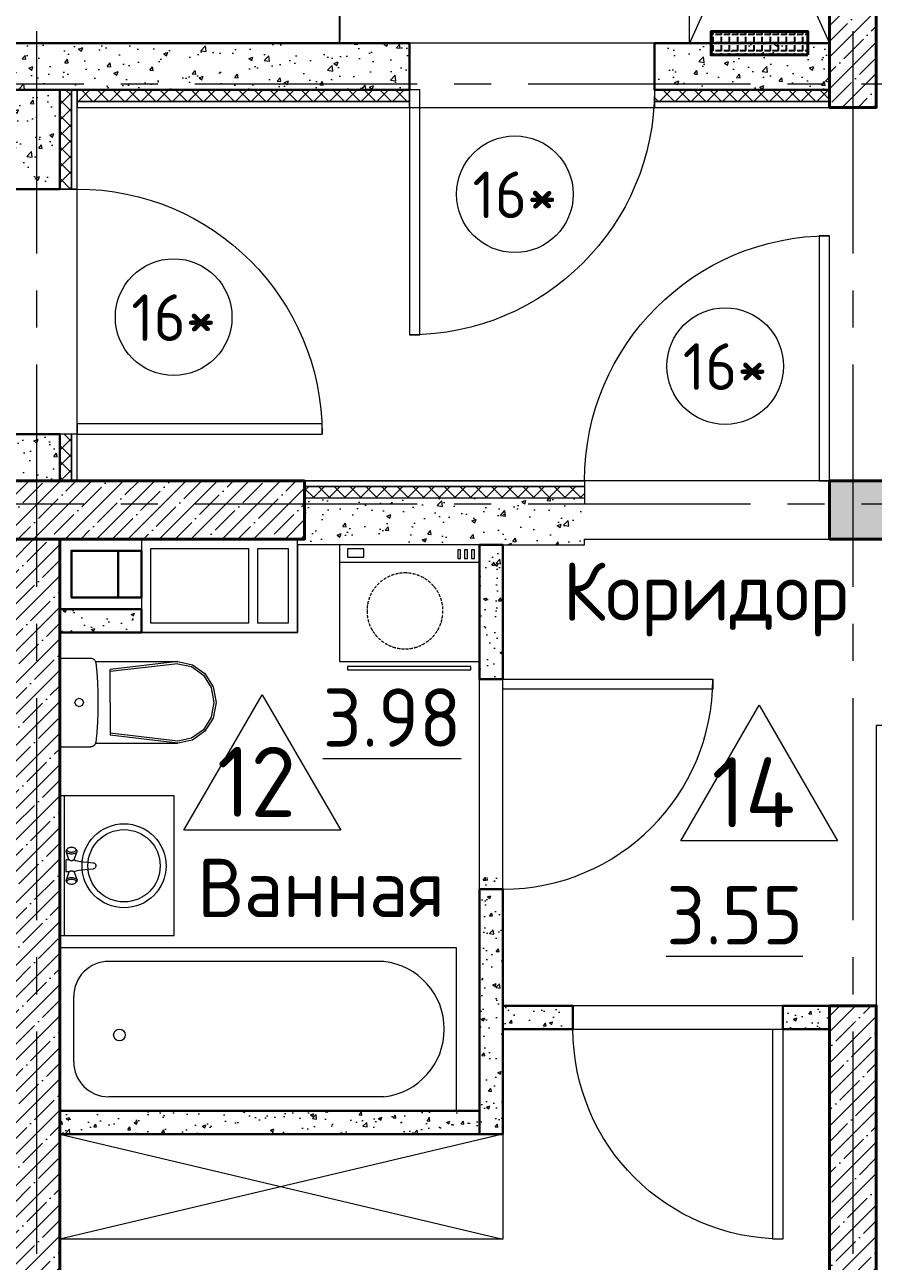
# Model space of a CAD drawing. Header units: millimetres. Extents: x -6427 to 93283, y -13 to 42012.
# Drawn here: x 21280 to 24917, y 24594 to 29893 of the extents above; entities that cross this region are included whole.
import ezdxf
from ezdxf.enums import TextEntityAlignment as Align

# ---------------------------------------------------------------- set-up
doc = ezdxf.new("R2010")
doc.units = ezdxf.units.MM
for name, pattern in [('( Hidden )', [0.375, 0.25, -0.125]), ('ACAD_ISO10W100', [18.5, 12, -3, 0.5, -3]), ('CENTER2', [28.575, 19.05, -3.175, 3.175, -3.175])]:
    doc.linetypes.add(name, pattern=pattern)
doc.layers.get('Defpoints').update_dxf_attribs({"color": 6, "lineweight": 60})
for name, color, linetype, lineweight in [('АР_Вентблок', 94, 'Continuous', 20), ('АР_Газаблок 100мм', 24, 'Continuous', 30), ('АР_Газоблок 200мм', 84, 'Continuous', 30), ('АР_ГКЛ', 5, 'Continuous', 20), ('АР_Дверь', 44, 'Continuous', 15), ('АР_Марка двери', 25, 'Continuous', 9), ('АР_Марка пола', 1, 'Continuous', 9), ('АР_Мебель', 253, 'Continuous', 0), ('АР_Монолит', 1, 'Continuous', 40), ('АР_Ось', 1, 'CENTER2', 5), ('АР_Отверстия', 1, 'Continuous', 30), ('АР_Помещение текст', 7, 'Continuous', 20), ('АР_Сантехника', 5, 'Continuous', 0), ('АР_Утеплитель', 30, 'Continuous', 9)]:
    doc.layers.add(name, color=color, linetype=linetype, lineweight=lineweight)
doc.layers.add('АР_Площади', color=2, linetype='Continuous', lineweight=15, plot=False)
doc.layers.add('ЭЛ_Щитки', color=4, linetype='Continuous')
doc.styles.add('GOST', font='')
doc.styles.add('GOST Common_I', font='', dxfattribs={"height": 250})
doc.styles.get("Standard").update_dxf_attribs({"font": 'arial.ttf'})
doc.styles.get('GOST').set_extended_font_data('GOST 2.304 type A')
doc.styles.get('GOST Common_I').set_extended_font_data('GOST Common')
pattern_1 = [(50, (-99827.42, -105714.7), (182.18467, -15.93909), [19.05, -209.55]), (355, (-99827.42, -105714.7), (-35.24342, 191.05685), [15.24, -167.64058]), (100.45144, (-99812.23, -105716.02), (146.94125, 175.11775), [16.19, -178.09024]), (46.1842, (-99827.42, -105663.9), (271.07904, -42.04233), [28.575, -314.325]), (96.63556, (-99804.83, -105667.4), (237.40413, 247.42612), [24.28502, -267.1356]), (351.18415, (-99827.42, -105663.9), (237.40413, 247.42612), [22.85997, -251.45973]), (21, (-99802.02, -105676.6), (151.61439, -102.2652), [19.05, -209.55]), (326, (-99802.02, -105676.6), (61.80203, 184.18797), [15.24, -167.64]), (71.45144, (-99789.38, -105685.12), (213.41642, 81.92277), [16.19, -178.08994]), (37.5, (-99827.416, -105714.694), (3.088603, 84.55504), [0, -165.608, 0, -170.18, 0, -168.275]), (7.5, (-99827.42, -105714.69), (66.819663, 100.180575), [0, -97.028, 0, -161.798, 0, -64.135]), (327.5, (-99884.06, -105714.694), (135.590595, -5.728744), [0, -63.5, 0, -198.12, 0, -262.89]), (317.5, (-99909.46, -105714.69), (148.12918, 25.42649), [0, -82.55, 0, -131.572, 0, -186.69])]
pattern_2 = [(45, (-99827.416, -105714.694), (-33.67596, 33.67596), []), (135, (-99827.416, -105714.694), (-33.67596, -33.67596), [])]
pattern_3 = [(50, (-99827.42, -105714.69), (145.747735, -12.75127), [15.24, -167.64]), (355, (-99827.42, -105714.7), (-28.19474, 152.84548), [12.192, -134.11247]), (100.451445, (-99815.27, -105715.76), (117.553, 140.0942), [12.95201, -142.4722]), (46.1842, (-99827.42, -105674.05), (216.86323, -33.63386), [22.86, -251.46]), (96.63556, (-99809.34, -105676.86), (189.9233, 197.9409), [19.42802, -213.7085]), (351.18415, (-99827.42, -105674.05), (189.9233, 197.9409), [18.28797, -201.16779]), (21, (-99807.1, -105684.21), (121.29151, -81.81216), [15.24, -167.64]), (326, (-99807.1, -105684.21), (49.44162, 147.35037), [12.192, -134.112]), (71.451445, (-99796.99, -105691.03), (170.73314, 65.53822), [12.95201, -142.47195]), (37.5, (-99827.416, -105714.694), (2.470883, 67.644031), [0, -132.4864, 0, -136.144, 0, -134.62]), (7.5, (-99827.42, -105714.694), (53.45573, 80.14446), [0, -77.6224, 0, -129.4384, 0, -51.308]), (327.5, (-99872.73, -105714.694), (108.472476, -4.582995), [0, -50.8, 0, -158.496, 0, -210.312]), (317.5, (-99893.05, -105714.69), (118.503345, 20.341193), [0, -66.04, 0, -105.2576, 0, -149.352])]
pattern_4 = [(45, (-99827.42, -105714.69), (-67.35192, 67.35192), []), (45, (-99760.06, -105714.69), (-67.35192, 67.35192), [119.0625, -23.8125, 0, -23.8125])]

# ---------------------------------------------------------------- blocks, each defined once
blk = doc.blocks.new('*U14')
blk.add_lwpolyline([(0, 0), (0, -1050), (-43.75, -1050), (-43.75, 0)], close=True)
blk.add_arc((0, 0), 1050, 180, 270)
at = {"layer": 'Defpoints', "color": 0, "lineweight": 15}
for p, q in [((-1050, 0), (-1050, 100)), ((0, 0), (0, 100))]:
    blk.add_line(p, q, dxfattribs=at)
blk = doc.blocks.new('RM_AREA')
at = {"linetype": 'ByBlock', "lineweight": -2}
for tag, p in [('ROOM_NAME', (0, 5)), ('AREA', (0, 0))]:
    blk.add_attdef(tag, text='', height=3, dxfattribs=at).set_placement(p, align=Align.CENTER)
blk = doc.blocks.new('ventblok_400x670')
at = {"layer": 'АР_Вентблок', "lineweight": 20}
for points in [[(670, 0), (0, 0), (0, 400), (670, 400)], [(40, 40), (170, 40), (170, 360), (40, 360)], [(210, 360), (210, 40), (630, 40), (630, 360)]]:
    blk.add_lwpolyline(points, close=True, dxfattribs=at)
blk = doc.blocks.new('Wanna_1750')
at = {"layer": 'АР_Сантехника', "color": 5, "linetype": 'Continuous'}
for p, q in [((50, -350), (50, 350)), ((1750, 350), (50, 350)), ((1750, 350), (1750, -350)), ((361.2, 290), (1540, 290)), ((1690, 140), (1690, -140)), ((361.2, -290), (1540, -290)), ((1750, -350), (50, -350))]:
    blk.add_line(p, q, dxfattribs=at)
blk.add_circle((1494.1, 25), 25, dxfattribs=at)
for centre, radius, start, end in [((393.1, 0), 291.7, 96.2763, 263.7237), ((1540, 140), 150, 0, 90), ((1540, -140), 150, 270, 0)]:
    blk.add_arc(centre, radius, start, end, dxfattribs=at)
blk = doc.blocks.new('UM_10')
at = {"layer": 'АР_Сантехника', "linetype": 'Continuous'}
for p, q in [((-300, 0), (300, 0)), ((-300, -490), (-300, 0)), ((300, -490), (300, 0)), ((-300, -20), (300, -20)), ((-78.3, -47.2), (-78.5, -50.7)), ((-78.3, -47.2), (-78.5, -50.7)), ((-78.5, -50.7), (-78.3, -54.2)), ((-78.5, -50.7), (-78.3, -54.2)), ((-77.9, -43.9), (-78.3, -47.2)), ((-77.9, -43.9), (-78.3, -47.2)), ((-77.2, -40.7), (-77.9, -43.9)), ((-77.2, -40.7), (-77.9, -43.9)), ((-76.2, -37.8), (-77.2, -40.7)), ((-76.2, -37.8), (-77.2, -40.7)), ((-74.9, -35.4), (-76.2, -37.8)), ((-74.9, -35.4), (-76.2, -37.8)), ((-73.5, -33.4), (-74.9, -35.4)), ((-73.5, -33.4), (-74.9, -35.4)), ((-71.9, -31.9), (-73.5, -33.4)), ((-71.9, -31.9), (-73.5, -33.4)), ((-67.4, -28.2), (-71.9, -31.9)), ((-67.4, -28.2), (-71.9, -31.9)), ((-70.2, -31), (-71.9, -31.9)), ((-70.2, -31), (-71.9, -31.9)), ((-68.5, -30.7), (-70.2, -31)), ((-68.5, -30.7), (-70.2, -31)), ((-66.8, -31), (-68.5, -30.7)), ((-66.8, -31), (-68.5, -30.7)), ((-65.4, -27.1), (-67.4, -28.2)), ((-65.4, -27.1), (-67.4, -28.2)), ((-65.1, -31.9), (-66.8, -31)), ((-65.1, -31.9), (-66.8, -31)), ((-63.3, -26.7), (-65.4, -27.1)), ((-63.3, -26.7), (-65.4, -27.1)), ((-63.5, -33.4), (-65.1, -31.9)), ((-63.5, -33.4), (-65.1, -31.9)), ((-62.1, -35.4), (-63.5, -33.4)), ((-62.1, -35.4), (-63.5, -33.4)), ((-61.2, -27.1), (-63.3, -26.7)), ((-61.2, -27.1), (-63.3, -26.7)), ((-60.8, -37.8), (-62.1, -35.4)), ((-60.8, -37.8), (-62.1, -35.4)), ((-59.2, -28.2), (-61.2, -27.1)), ((-27.6, -38.9), (-61.2, -27.1)), ((-59.2, -28.2), (-61.2, -27.1)), ((-27.6, -38.9), (-61.2, -27.1)), ((-59.8, -40.7), (-60.8, -37.8)), ((-59.8, -40.7), (-60.8, -37.8)), ((-59.1, -43.9), (-59.8, -40.7)), ((-59.1, -43.9), (-59.8, -40.7)), ((-57.3, -29.9), (-59.2, -28.2)), ((-57.3, -29.9), (-59.2, -28.2)), ((-58.6, -47.2), (-59.1, -43.9)), ((-58.6, -47.2), (-59.1, -43.9)), ((-58.5, -50.7), (-58.6, -47.2)), ((-58.5, -50.7), (-58.6, -47.2)), ((-58.6, -54.2), (-58.5, -50.7)), ((-58.6, -54.2), (-58.5, -50.7)), ((-55.6, -32.3), (-57.3, -29.9)), ((-55.6, -32.3), (-57.3, -29.9)), ((-54.1, -35.3), (-55.6, -32.3)), ((-54.1, -35.3), (-55.6, -32.3)), ((-52.9, -38.7), (-54.1, -35.3)), ((-52.9, -38.7), (-54.1, -35.3)), ((-52, -42.5), (-52.9, -38.7)), ((-52, -42.5), (-52.9, -38.7)), ((-51.5, -46.5), (-52, -42.5)), ((-51.5, -46.5), (-52, -42.5)), ((-51.3, -50.7), (-51.5, -46.5)), ((-51.3, -50.7), (-51.5, -46.5)), ((-51.5, -54.9), (-51.3, -50.7)), ((-51.5, -54.9), (-51.3, -50.7)), ((-26.6, -39.4), (-27.6, -38.9)), ((-26.6, -39.4), (-27.6, -38.9)), ((-25.7, -40.3), (-26.6, -39.4)), ((-25.7, -40.3), (-26.6, -39.4)), ((-24.8, -41.5), (-25.7, -40.3)), ((-24.8, -41.5), (-25.7, -40.3)), ((-23.3, -40.7), (-25.4, -40.7)), ((-23.3, -40.7), (-25.4, -40.7)), ((-24.8, -27.7), (-25, -28.2)), ((-24.8, -27.7), (-25, -28.2)), ((-25, -28.2), (-25, -28.7)), ((-25, -28.2), (-25, -28.7)), ((-25, -28.7), (-25, -40.7)), ((-25, -28.7), (-25, -40.7)), ((-24.6, -27.2), (-24.8, -27.7)), ((-24.6, -27.2), (-24.8, -27.7)), ((-24.1, -43), (-24.8, -41.5)), ((-24.1, -43), (-24.8, -41.5)), ((-24.3, -26.8), (-24.6, -27.2)), ((-24.3, -26.8), (-24.6, -27.2)), ((-23.9, -26.4), (-24.3, -26.8)), ((-23.9, -26.4), (-24.3, -26.8)), ((-23.5, -44.7), (-24.1, -43)), ((-23.5, -44.7), (-24.1, -43)), ((-23.5, -26.1), (-23.9, -26.4)), ((-23.5, -26.1), (-23.9, -26.4)), ((-23, -25.9), (-23.5, -26.1)), ((-23, -25.9), (-23.5, -26.1)), ((-23, -46.6), (-23.5, -44.7)), ((-23, -46.6), (-23.5, -44.7)), ((-22.5, -25.8), (-23, -25.9)), ((-22.5, -25.8), (-23, -25.9)), ((-22.8, -48.6), (-23, -46.6)), ((-22.8, -48.6), (-23, -46.6)), ((-23, -54.8), (-22.8, -52.8)), ((-23, -54.8), (-22.8, -52.8)), ((-22.7, -50.7), (-22.8, -48.6)), ((-22.7, -50.7), (-22.8, -48.6)), ((-22.8, -52.8), (-22.7, -50.7)), ((-22.8, -52.8), (-22.7, -50.7)), ((-22, -25.7), (-22.5, -25.8)), ((-22, -25.7), (-22.5, -25.8)), ((22, -25.7), (-22, -25.7)), ((22, -25.7), (-22, -25.7)), ((22.5, -25.8), (22, -25.7)), ((22.5, -25.8), (22, -25.7)), ((23, -25.9), (22.5, -25.8)), ((23, -25.9), (22.5, -25.8)), ((22.8, -48.6), (22.7, -50.7)), ((22.8, -48.6), (22.7, -50.7)), ((22.7, -50.7), (22.8, -52.8)), ((22.7, -50.7), (22.8, -52.8)), ((23, -46.6), (22.8, -48.6)), ((23, -46.6), (22.8, -48.6)), ((22.8, -52.8), (23, -54.8)), ((22.8, -52.8), (23, -54.8)), ((23.5, -26.1), (23, -25.9)), ((23.5, -26.1), (23, -25.9)), ((23.5, -44.7), (23, -46.6)), ((23.5, -44.7), (23, -46.6)), ((23.9, -26.4), (23.5, -26.1)), ((23.9, -26.4), (23.5, -26.1)), ((25.4, -40.7), (23.5, -40.7)), ((25.4, -40.7), (23.5, -40.7)), ((24.1, -43), (23.5, -44.7)), ((24.1, -43), (23.5, -44.7)), ((24.3, -26.8), (23.9, -26.4)), ((24.3, -26.8), (23.9, -26.4)), ((24.8, -41.5), (24.1, -43)), ((24.8, -41.5), (24.1, -43)), ((24.6, -27.2), (24.3, -26.8)), ((24.6, -27.2), (24.3, -26.8)), ((24.8, -27.7), (24.6, -27.2)), ((24.8, -27.7), (24.6, -27.2)), ((25, -28.2), (24.8, -27.7)), ((25, -28.2), (24.8, -27.7)), ((25.7, -40.3), (24.8, -41.5)), ((25.7, -40.3), (24.8, -41.5)), ((25, -28.7), (25, -28.2)), ((25, -28.7), (25, -28.2)), ((25, -40.7), (25, -28.7)), ((25, -40.7), (25, -28.7)), ((26.6, -39.4), (25.7, -40.3)), ((26.6, -39.4), (25.7, -40.3)), ((27.6, -38.9), (26.6, -39.4)), ((27.6, -38.9), (26.6, -39.4)), ((27.6, -38.9), (61.2, -27.1)), ((27.6, -38.9), (61.2, -27.1)), ((51.5, -46.5), (51.3, -50.7)), ((51.5, -46.5), (51.3, -50.7)), ((51.3, -50.7), (51.5, -54.9)), ((51.3, -50.7), (51.5, -54.9)), ((52, -42.5), (51.5, -46.5)), ((52, -42.5), (51.5, -46.5)), ((52.9, -38.7), (52, -42.5)), ((52.9, -38.7), (52, -42.5)), ((54.1, -35.3), (52.9, -38.7)), ((54.1, -35.3), (52.9, -38.7)), ((55.6, -32.3), (54.1, -35.3)), ((55.6, -32.3), (54.1, -35.3)), ((57.3, -29.9), (55.6, -32.3)), ((57.3, -29.9), (55.6, -32.3)), ((59.2, -28.2), (57.3, -29.9)), ((59.2, -28.2), (57.3, -29.9)), ((58.6, -47.2), (58.5, -50.7)), ((58.6, -47.2), (58.5, -50.7)), ((58.5, -50.7), (58.6, -54.2)), ((58.5, -50.7), (58.6, -54.2)), ((59.1, -43.9), (58.6, -47.2)), ((59.1, -43.9), (58.6, -47.2)), ((59.8, -40.7), (59.1, -43.9)), ((59.8, -40.7), (59.1, -43.9)), ((61.2, -27.1), (59.2, -28.2)), ((61.2, -27.1), (59.2, -28.2)), ((60.8, -37.8), (59.8, -40.7)), ((60.8, -37.8), (59.8, -40.7)), ((62.1, -35.4), (60.8, -37.8)), ((62.1, -35.4), (60.8, -37.8)), ((63.3, -26.7), (61.2, -27.1)), ((63.3, -26.7), (61.2, -27.1)), ((63.5, -33.4), (62.1, -35.4)), ((63.5, -33.4), (62.1, -35.4)), ((65.4, -27.1), (63.3, -26.7)), ((65.4, -27.1), (63.3, -26.7)), ((65.1, -31.9), (63.5, -33.4)), ((65.1, -31.9), (63.5, -33.4)), ((66.8, -31), (65.1, -31.9)), ((66.8, -31), (65.1, -31.9)), ((67.4, -28.2), (65.4, -27.1)), ((67.4, -28.2), (65.4, -27.1)), ((68.5, -30.7), (66.8, -31)), ((68.5, -30.7), (66.8, -31)), ((67.4, -28.2), (71.9, -31.9)), ((67.4, -28.2), (71.9, -31.9)), ((70.2, -31), (68.5, -30.7)), ((70.2, -31), (68.5, -30.7)), ((71.9, -31.9), (70.2, -31)), ((71.9, -31.9), (70.2, -31)), ((73.5, -33.4), (71.9, -31.9)), ((73.5, -33.4), (71.9, -31.9)), ((74.9, -35.4), (73.5, -33.4)), ((74.9, -35.4), (73.5, -33.4)), ((76.2, -37.8), (74.9, -35.4)), ((76.2, -37.8), (74.9, -35.4)), ((77.2, -40.7), (76.2, -37.8)), ((77.2, -40.7), (76.2, -37.8)), ((77.9, -43.9), (77.2, -40.7)), ((77.9, -43.9), (77.2, -40.7)), ((78.3, -47.2), (77.9, -43.9)), ((78.3, -47.2), (77.9, -43.9)), ((78.5, -50.7), (78.3, -47.2)), ((78.5, -50.7), (78.3, -47.2)), ((78.3, -54.2), (78.5, -50.7)), ((78.3, -54.2), (78.5, -50.7)), ((-78.3, -54.2), (-77.9, -57.5)), ((-78.3, -54.2), (-77.9, -57.5)), ((-77.9, -57.5), (-77.2, -60.7)), ((-77.9, -57.5), (-77.2, -60.7)), ((-77.2, -60.7), (-76.2, -63.6)), ((-77.2, -60.7), (-76.2, -63.6)), ((-76.2, -63.6), (-74.9, -66)), ((-76.2, -63.6), (-74.9, -66)), ((-74.9, -66), (-73.5, -68)), ((-74.9, -66), (-73.5, -68)), ((-73.5, -68), (-71.9, -69.5)), ((-73.5, -68), (-71.9, -69.5)), ((-71.9, -69.5), (-70.2, -70.4)), ((-67.4, -73.3), (-71.9, -69.5)), ((-71.9, -69.5), (-70.2, -70.4)), ((-67.4, -73.3), (-71.9, -69.5)), ((-70.2, -70.4), (-68.5, -70.7)), ((-70.2, -70.4), (-68.5, -70.7)), ((-68.5, -70.7), (-66.8, -70.4)), ((-68.5, -70.7), (-66.8, -70.4)), ((-67.4, -73.3), (-65.4, -74.3)), ((-67.4, -73.3), (-65.4, -74.3)), ((-66.8, -70.4), (-65.1, -69.5)), ((-66.8, -70.4), (-65.1, -69.5)), ((-65.4, -74.3), (-63.3, -74.7)), ((-65.4, -74.3), (-63.3, -74.7)), ((-65.1, -69.5), (-63.5, -68)), ((-65.1, -69.5), (-63.5, -68)), ((-63.5, -68), (-62.1, -66)), ((-63.5, -68), (-62.1, -66)), ((-63.3, -74.7), (-61.2, -74.3)), ((-63.3, -74.7), (-61.2, -74.3)), ((-62.1, -66), (-60.8, -63.6)), ((-62.1, -66), (-60.8, -63.6)), ((-27.6, -62.5), (-61.2, -74.3)), ((-27.6, -62.5), (-61.2, -74.3)), ((-61.2, -74.3), (-59.2, -73.3)), ((-61.2, -74.3), (-59.2, -73.3)), ((-60.8, -63.6), (-59.8, -60.7)), ((-60.8, -63.6), (-59.8, -60.7)), ((-59.8, -60.7), (-59.1, -57.5)), ((-59.8, -60.7), (-59.1, -57.5)), ((-59.2, -73.3), (-57.3, -71.5)), ((-59.2, -73.3), (-57.3, -71.5)), ((-59.1, -57.5), (-58.6, -54.2)), ((-59.1, -57.5), (-58.6, -54.2)), ((-57.3, -71.5), (-55.6, -69.1)), ((-57.3, -71.5), (-55.6, -69.1)), ((-55.6, -69.1), (-54.1, -66.1)), ((-55.6, -69.1), (-54.1, -66.1)), ((-54.1, -66.1), (-52.9, -62.7)), ((-54.1, -66.1), (-52.9, -62.7)), ((-52.9, -62.7), (-52, -58.9)), ((-52.9, -62.7), (-52, -58.9)), ((-52, -58.9), (-51.5, -54.9)), ((-52, -58.9), (-51.5, -54.9)), ((-27.6, -62.5), (-26.6, -62)), ((-27.6, -62.5), (-26.6, -62)), ((-26.6, -62), (-25.7, -61.1)), ((-26.6, -62), (-25.7, -61.1)), ((-25.7, -61.1), (-24.8, -59.9)), ((-25.7, -61.1), (-24.8, -59.9)), ((-22.9, -60.7), (-25.4, -60.7)), ((-22.9, -60.7), (-25.4, -60.7)), ((-25, -60.7), (-25, -62.7)), ((-25, -60.7), (-25, -62.7)), ((-25, -62.7), (-25, -63.2)), ((-25, -62.7), (-25, -63.2)), ((-25, -63.2), (-24.8, -63.7)), ((-25, -63.2), (-24.8, -63.7)), ((-24.8, -59.9), (-24.1, -58.4)), ((-24.8, -59.9), (-24.1, -58.4)), ((-24.8, -63.7), (-21.9, -70.6)), ((-24.8, -63.7), (-21.9, -70.6)), ((-24.1, -58.4), (-23.5, -56.7)), ((-24.1, -58.4), (-23.5, -56.7)), ((-23.5, -56.7), (-23, -54.8)), ((-23.5, -56.7), (-23, -54.8)), ((-22, -70.3), (-19.3, -82.3)), ((-22, -70.3), (-19.3, -82.3)), ((-19.3, -82.3), (-17, -98.6)), ((-19.3, -82.3), (-17, -98.6)), ((-17, -98.5), (-15, -119.6)), ((-17, -98.5), (-15, -119.6)), ((17, -98.5), (15, -119.6)), ((17, -98.5), (15, -119.6)), ((19.3, -82.3), (17, -98.6)), ((19.3, -82.3), (17, -98.6)), ((22, -70.3), (19.3, -82.3)), ((22, -70.3), (19.3, -82.3)), ((24.8, -63.7), (21.9, -70.6)), ((24.8, -63.7), (21.9, -70.6)), ((23, -54.8), (23.5, -56.7)), ((23, -54.8), (23.5, -56.7)), ((25.4, -60.7), (23.2, -60.7)), ((25.4, -60.7), (23.2, -60.7)), ((23.5, -56.7), (24.1, -58.4)), ((23.5, -56.7), (24.1, -58.4)), ((24.1, -58.4), (24.8, -59.9)), ((24.1, -58.4), (24.8, -59.9)), ((24.8, -59.9), (25.7, -61.1)), ((24.8, -59.9), (25.7, -61.1)), ((24.8, -63.7), (25, -63.2)), ((24.8, -63.7), (25, -63.2)), ((25, -62.7), (25, -60.7)), ((25, -62.7), (25, -60.7)), ((25, -63.2), (25, -62.7)), ((25, -63.2), (25, -62.7)), ((25.7, -61.1), (26.6, -62)), ((25.7, -61.1), (26.6, -62)), ((26.6, -62), (27.6, -62.5)), ((26.6, -62), (27.6, -62.5)), ((27.6, -62.5), (61.2, -74.3)), ((27.6, -62.5), (61.2, -74.3)), ((51.5, -54.9), (52, -58.9)), ((51.5, -54.9), (52, -58.9)), ((52, -58.9), (52.9, -62.7)), ((52, -58.9), (52.9, -62.7)), ((52.9, -62.7), (54.1, -66.1)), ((52.9, -62.7), (54.1, -66.1)), ((54.1, -66.1), (55.6, -69.1)), ((54.1, -66.1), (55.6, -69.1)), ((55.6, -69.1), (57.3, -71.5)), ((55.6, -69.1), (57.3, -71.5)), ((57.3, -71.5), (59.2, -73.3)), ((57.3, -71.5), (59.2, -73.3)), ((58.6, -54.2), (59.1, -57.5)), ((58.6, -54.2), (59.1, -57.5)), ((59.1, -57.5), (59.8, -60.7)), ((59.1, -57.5), (59.8, -60.7)), ((59.2, -73.3), (61.2, -74.3)), ((59.2, -73.3), (61.2, -74.3)), ((59.8, -60.7), (60.8, -63.6)), ((59.8, -60.7), (60.8, -63.6)), ((60.8, -63.6), (62.1, -66)), ((60.8, -63.6), (62.1, -66)), ((61.2, -74.3), (63.3, -74.7)), ((61.2, -74.3), (63.3, -74.7)), ((62.1, -66), (63.5, -68)), ((62.1, -66), (63.5, -68)), ((63.3, -74.7), (65.4, -74.3)), ((63.3, -74.7), (65.4, -74.3)), ((63.5, -68), (65.1, -69.5)), ((63.5, -68), (65.1, -69.5)), ((65.1, -69.5), (66.8, -70.4)), ((65.1, -69.5), (66.8, -70.4)), ((65.4, -74.3), (67.4, -73.3)), ((65.4, -74.3), (67.4, -73.3)), ((66.8, -70.4), (68.5, -70.7)), ((66.8, -70.4), (68.5, -70.7)), ((67.4, -73.3), (71.9, -69.5)), ((67.4, -73.3), (71.9, -69.5)), ((68.5, -70.7), (70.2, -70.4)), ((68.5, -70.7), (70.2, -70.4)), ((70.2, -70.4), (71.9, -69.5)), ((70.2, -70.4), (71.9, -69.5)), ((71.9, -69.5), (73.5, -68)), ((71.9, -69.5), (73.5, -68)), ((73.5, -68), (74.9, -66)), ((73.5, -68), (74.9, -66)), ((74.9, -66), (76.2, -63.6)), ((74.9, -66), (76.2, -63.6)), ((76.2, -63.6), (77.2, -60.7)), ((76.2, -63.6), (77.2, -60.7)), ((77.2, -60.7), (77.9, -57.5)), ((77.2, -60.7), (77.9, -57.5)), ((77.9, -57.5), (78.3, -54.2)), ((77.9, -57.5), (78.3, -54.2)), ((-15, -119.6), (-13.2, -142.8)), ((-15, -119.6), (-13.2, -142.8)), ((-13, -144.9), (-13.2, -142.8)), ((-13, -144.9), (-13.2, -142.8)), ((-13, -145), (-13, -144.9)), ((-13, -145), (-13, -144.9)), ((-12.4, -147), (-13, -145)), ((-12.4, -147), (-13, -145)), ((-11.4, -148.8), (-12.4, -147)), ((-11.4, -148.8), (-12.4, -147)), ((-10, -150.6), (-11.4, -148.8)), ((-10, -150.6), (-11.4, -148.8)), ((-8.4, -152), (-10, -150.6)), ((-8.4, -152), (-10, -150.6)), ((-6.5, -153.2), (-8.4, -152)), ((-6.5, -153.2), (-8.4, -152)), ((-4.4, -154), (-6.5, -153.2)), ((-4.4, -154), (-6.5, -153.2)), ((-5, -154), (-6.1, -153.3)), ((-3.4, -154.7), (-5, -154)), ((-2.3, -154.6), (-4.4, -154)), ((-2.3, -154.6), (-4.4, -154)), ((-1.7, -155.1), (-3.4, -154.7)), ((0, -154.7), (-2.3, -154.6)), ((0, -154.7), (-2.3, -154.6)), ((0, -155.2), (-1.7, -155.1)), ((2.3, -154.6), (0, -154.7)), ((2.3, -154.6), (0, -154.7)), ((1.7, -155.1), (0, -155.2)), ((3.4, -154.7), (1.7, -155.1)), ((4.4, -154), (2.3, -154.6)), ((4.4, -154), (2.3, -154.6)), ((5, -154), (3.4, -154.7)), ((6.5, -153.2), (4.4, -154)), ((6.5, -153.2), (4.4, -154)), ((6.1, -153.3), (5, -154)), ((8.4, -152), (6.5, -153.2)), ((8.4, -152), (6.5, -153.2)), ((10, -150.6), (8.4, -152)), ((10, -150.6), (8.4, -152)), ((11.4, -148.8), (10, -150.6)), ((11.4, -148.8), (10, -150.6)), ((12.4, -147), (11.4, -148.8)), ((12.4, -147), (11.4, -148.8)), ((13, -145), (12.4, -147)), ((13, -145), (12.4, -147)), ((13.2, -142.8), (13, -144.9)), ((13.2, -142.8), (13, -144.9)), ((13, -145), (13, -144.9)), ((13, -145), (13, -144.9)), ((15, -119.6), (13.2, -142.8)), ((15, -119.6), (13.2, -142.8)), ((-300, -490), (300, -490))]:
    blk.add_line(p, q, dxfattribs=at)
for radius in [180, 155]:
    blk.add_circle((0, -275.7), radius, dxfattribs=at)
blk = doc.blocks.new('Uni_TAZ_4_top')
at = {"layer": 'АР_Сантехника', "linetype": 'Continuous'}
for p, q in [((-190, 0), (190, 0)), ((-190, 0), (-190, -132.4)), ((190, 0), (190, -132.4)), ((-174.9, -153.8), (-174.9, -506.8)), ((174.9, -153.6), (174.9, -506.8)), ((-174.9, -506.3), (-140.9, -215.7)), ((-166, -506.3), (-132, -215.7)), ((0, -215.7), (-140.9, -215.7)), ((0, -215.7), (140.9, -215.7)), ((166, -506.3), (132, -215.7)), ((174.9, -506.3), (140.9, -215.7))]:
    blk.add_line(p, q, dxfattribs=at)
blk.add_lwpolyline([(18.5, -83.6), (13.1, -70.4), (0, -64.9), (-13.1, -70.4), (-18.5, -83.6), (-13.1, -96.8), (0, -102.2), (13.1, -96.8)], close=True, dxfattribs=at)
for points in [[(-190, -132.4), (-189.6, -136.5), (-188.5, -140.4), (-186.8, -144.1), (-184.4, -147.3), (-181.4, -150.1), (-178, -152.3), (-174.3, -153.8), (-170.3, -154.6)], [(-170.3, -154.6), (-127.9, -158.6), (-85.3, -161.4), (-42.7, -163.1), (-0.1, -163.7), (42.5, -163.1), (85.1, -161.4), (127.7, -158.6), (170.1, -154.6)], [(170.1, -154.6), (174.1, -153.9), (177.9, -152.3), (181.3, -150.2), (184.3, -147.4), (186.7, -144.1), (188.5, -140.5), (189.6, -136.5), (190, -132.4)], [(-174.9, -506.8), (-161.6, -569.2), (-123.7, -622.2), (-66.9, -657.6), (0, -670), (66.9, -657.6), (123.7, -622.2), (161.6, -569.2), (174.9, -506.8)], [(-166, -506.3), (-153.4, -565.5), (-117.4, -615.7), (-63.5, -649.2), (0, -661), (63.5, -649.2), (117.4, -615.7), (153.4, -565.5), (166, -506.3)]]:
    blk.add_lwpolyline(points, dxfattribs=at)
blk = doc.blocks.new('A$Ca51e74f9')
at = {"layer": 'АР_Сантехника', "linetype": 'Continuous'}
for p, q in [((-500.1, 0), (-500.1, 600)), ((-500.1, 600), (0, 600)), ((-75, 600), (-75, 0)), ((0, 600), (0, 0)), ((-535, 33.6), (-535, 562.2)), ((-535, 562.2), (-521, 562.2)), ((-521, 562.2), (-521, 33.6)), ((-58.3, 577.8), (-21.5, 577.8)), ((-58.3, 565.6), (-58.3, 577.8)), ((-21.5, 565.6), (-58.3, 565.6)), ((-58.3, 548.1), (-21.5, 548.1)), ((-58.3, 535.8), (-58.3, 548.1)), ((-21.5, 535.8), (-58.3, 535.8)), ((-21.5, 577.8), (-21.5, 565.6)), ((-21.5, 548.1), (-21.5, 535.8)), ((-58.3, 518.3), (-21.5, 518.3)), ((-58.3, 506.1), (-58.3, 518.3)), ((-21.5, 506.1), (-58.3, 506.1)), ((-21.5, 518.3), (-21.5, 506.1)), ((-53, 33.3), (-53, 103.3)), ((-53, 103.3), (-16.3, 103.3)), ((-16.3, 103.3), (-16.3, 33.3)), ((-521, 33.6), (-535, 33.6)), ((0, 0), (-500.1, 0)), ((-16.3, 33.3), (-53, 33.3))]:
    blk.add_line(p, q, dxfattribs=at)
at = {"layer": 'АР_Сантехника', "linetype": 'ACAD_ISO10W100'}
blk.add_circle((-282.9, 280), 162.7, dxfattribs=at)
blk = doc.blocks.new('*U13')
blk.add_lwpolyline([(0, 0), (0, -900), (-43.75, -900), (-43.75, 0)], close=True)
blk.add_arc((0, 0), 900, 180, 270)
at = {"layer": 'Defpoints', "color": 0, "lineweight": 15}
for p, q in [((-900, 0), (-900, 100)), ((0, 0), (0, 100))]:
    blk.add_line(p, q, dxfattribs=at)
blk = doc.blocks.new('*U38')
blk.add_lwpolyline([(0, 0), (0, 1050), (43.75, 1050), (43.75, 0)], close=True)
blk.add_arc((0, 0), 1050, 0, 90)
at = {"layer": 'Defpoints', "color": 0, "lineweight": 15}
for p, q in [((0, 0), (0, -100)), ((1050, 0), (1050, -100))]:
    blk.add_line(p, q, dxfattribs=at)
blk = doc.blocks.new('*U31')
blk.add_lwpolyline([(0, 0), (0, 900), (-43.75, 900), (-43.75, 0)], close=True)
blk.add_arc((0, 0), 900, 90, 180)
at = {"layer": 'Defpoints', "color": 0, "lineweight": 15}
for p, q in [((0, 0), (0, -100)), ((-900, 0), (-900, -100))]:
    blk.add_line(p, q, dxfattribs=at)
blk = doc.blocks.new('A$C18cc7e04')
at = {"layer": 'АР_Отверстия', "color": 5}
blk.add_lwpolyline([(7850, -9370.1), (7550, -9370.1), (7550, -9570.1), (7850, -9570.1)], close=True, dxfattribs=at)
at = {"layer": 'АР_Отверстия'}
blk.add_lwpolyline([(7550, -9370.1), (7750, -9370.1), (7750, -9570.1), (7550, -9570.1)], close=True, dxfattribs=at)
blk = doc.blocks.new('*U47')
blk.add_lwpolyline([(0, 0), (0, -1050), (-43.75, -1050), (-43.75, 0)], close=True)
blk.add_arc((0, 0), 1050, 180, 270)
at = {"layer": 'Defpoints', "color": 0, "lineweight": 15}
for p, q in [((-1050, 0), (-1050, 100)), ((0, 0), (0, 100))]:
    blk.add_line(p, q, dxfattribs=at)
blk = doc.blocks.new('*U30')
at = {"layer": 'АР_Мебель'}
blk.add_lwpolyline([(-331.8, 0), (993.2, 0), (993.2, 600), (-331.8, 600)], close=True, dxfattribs=at)
for points in [[(-331.8, 0), (993.2, 600)], [(-331.8, 600), (993.2, 0)]]:
    blk.add_lwpolyline(points, dxfattribs=at)
blk = doc.blocks.new('A$C3d773c7d')
at = {"layer": 'ЭЛ_Щитки'}
h = blk.add_hatch(dxfattribs=at)
h.set_pattern_fill('ANGLE', color=256, scale=5)
h.set_pattern_definition([(0, (155981.438, -14120.167), (0, 34.925), [25.4, -9.525]), (90, (155981.438, -14120.167), (-34.925, 2e-15), [25.4, -9.525])])
h.paths.add_polyline_path([(-207.5, 0), (207.5, 0), (207.5, 100), (-207.5, 100)])
at = {"layer": 'ЭЛ_Щитки', "lineweight": 40}
blk.add_lwpolyline([(-207.5, 0), (207.5, 0), (207.5, 100), (-207.5, 100)], close=True, dxfattribs=at)
blk = doc.blocks.new('A$C957404d2')
at = {"layer": 'ЭЛ_Щитки', "xscale": -1}
blk.add_blockref('A$C3d773c7d', (10500, -7245.1), dxfattribs=at)

msp = doc.modelspace()

# ---------------------------------------------------------------- hatches: boundary and pattern name
at = {"layer": 'АР_Газаблок 100мм', "lineweight": 5}
h = msp.add_hatch(dxfattribs=at)
h.set_pattern_fill('AR-CONC', color=256, scale=0.8, style=0)
h.set_pattern_definition(pattern_3)
h.paths.add_polyline_path([(23229.7, 27663.8), (23329.7, 27663.8), (23329.7, 27088.7), (23229.7, 27088.7)])
at = {"layer": 'АР_Газаблок 100мм', "lineweight": 9, "transparency": 33554687}
h = msp.add_hatch(dxfattribs=at)
h.set_pattern_fill('AR-CONC', color=256, scale=0.8)
h.set_pattern_definition(pattern_3)
h.paths.add_polyline_path([(21779.7, 27288.7), (21779.7, 27388.7), (21429.7, 27388.7), (21429.7, 27288.7)])
at = {"layer": 'АР_Газаблок 100мм', "lineweight": 5}
h = msp.add_hatch(dxfattribs=at)
h.set_pattern_fill('AR-CONC', color=256, scale=0.8, style=0)
h.set_pattern_definition(pattern_3)
h.paths.add_polyline_path([(23229.7, 26238.7), (23329.7, 26238.7), (23329.7, 25138.7), (23229.7, 25138.7)])
h = msp.add_hatch(dxfattribs=at)
h.set_pattern_fill('AR-CONC', color=256, scale=0.8, style=0)
h.set_pattern_definition(pattern_3)
h.paths.add_polyline_path([(23629.7, 25689.2), (23629.7, 25589.2), (23329.7, 25589.2), (23329.7, 25689.2)])
h = msp.add_hatch(dxfattribs=at)
h.set_pattern_fill('AR-CONC', color=256, scale=0.8, style=0)
h.set_pattern_definition(pattern_3)
h.paths.add_polyline_path([(24729.7, 25689.2), (24729.7, 25589.2), (24529.7, 25589.2), (24529.7, 25689.2)])
h = msp.add_hatch(dxfattribs=at)
h.set_pattern_fill('AR-CONC', color=256, scale=0.8, style=0)
h.set_pattern_definition(pattern_3)
h.paths.add_polyline_path([(23229.7, 25238.7), (23229.7, 25138.7), (21429.7, 25138.7), (21429.7, 25238.7)])
at = {"layer": 'АР_Газоблок 200мм', "lineweight": 0, "ltscale": 0.5}
h = msp.add_hatch(dxfattribs=at)
h.set_pattern_fill('AR-CONC', color=256, style=0)
h.set_pattern_definition(pattern_1)
h.paths.add_polyline_path([(21229.7, 29813.7), (21229.7, 29613.7), (22929.7, 29613.7), (22929.7, 29813.7)])
h = msp.add_hatch(dxfattribs=at)
h.set_pattern_fill('AR-CONC', color=256, style=0)
h.set_pattern_definition(pattern_1)
h.paths.add_polyline_path([(23979.7, 29813.7), (23979.7, 29613.7), (24729.7, 29613.7), (24729.7, 29813.7)])
h = msp.add_hatch(dxfattribs=at)
h.set_pattern_fill('AR-CONC', color=256, style=0)
h.set_pattern_definition(pattern_1)
h.paths.add_polyline_path([(21229.7, 29188.7), (21429.7, 29188.7), (21429.7, 29613.7), (21229.7, 29613.7)])
h = msp.add_hatch(dxfattribs=at)
h.set_pattern_fill('AR-CONC', color=256, style=0)
h.set_pattern_definition(pattern_1)
h.paths.add_polyline_path([(21229.7, 27938.7), (21429.7, 27938.7), (21429.7, 28138.7), (21229.7, 28138.7)])
h = msp.add_hatch(dxfattribs=at)
h.set_pattern_fill('AR-CONC', color=256, style=0)
h.set_pattern_definition([(50, (-101527.42, -109517.54), (182.18467, -15.93909), [19.05, -209.55]), (355, (-101527.42, -109517.54), (-35.24342, 191.05685), [15.24, -167.64058]), (100.45144, (-101512.23, -109518.87), (146.94125, 175.11775), [16.19, -178.09024]), (46.1842, (-101527.42, -109466.74), (271.07904, -42.04233), [28.575, -314.325]), (96.63556, (-101504.83, -109470.25), (237.40413, 247.42612), [24.28502, -267.1356]), (351.18415, (-101527.42, -109466.74), (237.40413, 247.42612), [22.85997, -251.45973]), (21, (-101502.02, -109479.44), (151.61439, -102.2652), [19.05, -209.55]), (326, (-101502.02, -109479.44), (61.80203, 184.18797), [15.24, -167.64]), (71.45144, (-101489.38, -109487.97), (213.41642, 81.92277), [16.19, -178.08994]), (37.5, (-101527.416, -109517.544), (3.088603, 84.55504), [0, -165.608, 0, -170.18, 0, -168.275]), (7.5, (-101527.42, -109517.54), (66.819663, 100.180575), [0, -97.028, 0, -161.798, 0, -64.135]), (327.5, (-101584.06, -109517.544), (135.590595, -5.728744), [0, -63.5, 0, -198.12, 0, -262.89]), (317.5, (-101609.46, -109517.54), (148.12918, 25.42649), [0, -82.55, 0, -131.572, 0, -186.69])])
h.paths.add_polyline_path([(22479.7, 27663.8), (22479.7, 27863.8), (23679.7, 27863.8), (23679.7, 27663.8)])
at = {"layer": 'АР_Монолит', "lineweight": 0}
h = msp.add_hatch(dxfattribs=at)
h.set_pattern_fill('ANSI35', color=256, scale=15)
h.set_pattern_definition(pattern_4)
h.paths.add_polyline_path([(24929.7, 35788.7), (24729.7, 35788.7), (24729.7, 29538.7), (24929.7, 29538.7)])
h = msp.add_hatch(dxfattribs=at)
h.set_pattern_fill('ANSI35', color=256, scale=15)
h.set_pattern_definition(pattern_4)
h.paths.add_polyline_path([(22479.7, 27938.7), (21229.7, 27938.7), (21229.7, 27688.7), (22479.7, 27688.7)])
h = msp.add_hatch(dxfattribs=at)
h.set_pattern_fill('ANSI35', color=256, scale=15)
h.set_pattern_definition(pattern_4)
h.paths.add_polyline_path([(32529.7, 27938.7), (24729.7, 27938.7), (24729.7, 27688.7), (32529.7, 27688.7)])
h.paths.add_polyline_path([(34779.7, 27938.7), (38529.7, 27938.7), (38529.7, 27688.7), (34779.7, 27688.7)])
h = msp.add_hatch(dxfattribs=at)
h.set_pattern_fill('ANSI35', color=256, scale=15)
h.set_pattern_definition(pattern_4)
h.paths.add_polyline_path([(21229.7, 27688.7), (21429.7, 27688.7), (21429.7, 20488.7), (21229.7, 20488.7)])
h = msp.add_hatch(dxfattribs=at)
h.set_pattern_fill('ANSI35', color=256, scale=15)
h.set_pattern_definition(pattern_4)
h.paths.add_polyline_path([(24729.7, 25689.2), (24929.7, 25689.2), (24929.7, 20488.7), (24729.7, 20488.7)])
at = {"layer": 'АР_Утеплитель', "lineweight": 0, "ltscale": 50}
h = msp.add_hatch(dxfattribs=at)
h.set_pattern_fill('ANSI37', color=256, scale=15)
h.set_pattern_definition(pattern_2)
h.paths.add_polyline_path([(21429.7, 29188.7), (21479.7, 29188.7), (21479.7, 29613.7), (21429.7, 29613.7)])
h = msp.add_hatch(dxfattribs=at)
h.set_pattern_fill('ANSI37', color=256, scale=15)
h.set_pattern_definition(pattern_2)
h.paths.add_polyline_path([(21504.7, 29613.7), (21504.7, 29563.7), (22929.7, 29563.7), (22929.7, 29613.7)])
h = msp.add_hatch(dxfattribs=at)
h.set_pattern_fill('ANSI37', color=256, scale=15)
h.set_pattern_definition(pattern_2)
h.paths.add_polyline_path([(23979.7, 29613.7), (23979.7, 29563.7), (24729.7, 29563.7), (24729.7, 29613.7)])
h = msp.add_hatch(dxfattribs=at)
h.set_pattern_fill('ANSI37', color=256, scale=15)
h.set_pattern_definition(pattern_2)
h.paths.add_polyline_path([(21429.7, 27938.7), (21479.7, 27938.7), (21479.7, 28138.7), (21429.7, 28138.7)])
h = msp.add_hatch(dxfattribs=at)
h.set_pattern_fill('ANSI37', color=256, scale=15, angle=180)
h.set_pattern_definition([(225, (73671.91, 119230.385), (33.67596, -33.67596), []), (315, (73671.91, 119230.385), (33.67596, 33.67596), [])])
h.paths.add_polyline_path([(22479.7, 27863.8), (22479.7, 27913.8), (23679.7, 27913.8), (23679.7, 27863.8)])

# ---------------------------------------------------------------- linework, layer by layer
at = {"linetype": '( Hidden )', "ltscale": 750}
msp.add_lwpolyline([(22629.7, 31138.7), (22629.7, 29813.7)], dxfattribs=at)
at = {"layer": 'АР_Газаблок 100мм', "lineweight": 30, "ltscale": 0.5}
for points in [[(23229.7, 27663.8), (23329.7, 27663.8), (23329.7, 27088.7), (23229.7, 27088.7)], [(21779.7, 27288.7), (21779.7, 27388.7), (21429.7, 27388.7), (21429.7, 27288.7)], [(23229.7, 26188.7), (23329.7, 26188.7), (23329.7, 25138.7), (23229.7, 25138.7)], [(23629.7, 25689.2), (23629.7, 25589.2), (23329.7, 25589.2), (23329.7, 25689.2)], [(24729.7, 25689.2), (24729.7, 25589.2), (24529.7, 25589.2), (24529.7, 25689.2)], [(23229.7, 25238.7), (23229.7, 25138.7), (21429.7, 25138.7), (21429.7, 25238.7)]]:
    msp.add_lwpolyline(points, close=True, dxfattribs=at)
at = {"layer": 'АР_Газоблок 200мм', "lineweight": 30, "ltscale": 0.5}
for points in [[(21229.7, 29813.7), (21229.7, 29613.7), (22929.7, 29613.7), (22929.7, 29813.7)], [(23979.7, 29813.7), (23979.7, 29613.7), (24729.7, 29613.7), (24729.7, 29813.7)], [(21229.7, 29188.7), (21429.7, 29188.7), (21429.7, 29613.7), (21229.7, 29613.7)], [(21229.7, 27938.7), (21429.7, 27938.7), (21429.7, 28138.7), (21229.7, 28138.7)]]:
    msp.add_lwpolyline(points, close=True, dxfattribs=at)
at = {"layer": 'АР_ГКЛ', "lineweight": 0, "ltscale": 50}
for points in [[(21479.7, 29188.7), (21504.7, 29188.7), (21504.7, 29613.7), (21479.7, 29613.7)], [(21504.7, 29563.7), (21504.7, 29538.7), (22929.7, 29538.7), (22929.7, 29563.7)], [(23979.7, 29563.7), (23979.7, 29538.7), (24729.7, 29538.7), (24729.7, 29563.7)], [(21479.7, 27938.7), (21504.7, 27938.7), (21504.7, 28138.7), (21479.7, 28138.7)], [(22479.7, 27913.8), (22479.7, 27938.8), (23679.7, 27938.8), (23679.7, 27913.8)]]:
    msp.add_lwpolyline(points, close=True, dxfattribs=at)
at = {"layer": 'АР_Марка двери'}
for centre in [(23380.9, 29166.4), (21918.2, 28639.8), (24282.2, 28429.9)]:
    msp.add_circle(centre, 250, dxfattribs=at)
at = {"layer": 'АР_Марка пола'}
for points in [[(22298.1, 27021.5), (22634.1, 26441.1), (21962.1, 26441.1), (22298.1, 27021.5)], [(24428.5, 26976.7), (24764.5, 26396.2), (24092.5, 26396.2), (24428.5, 26976.7)]]:
    msp.add_lwpolyline(points, dxfattribs=at)
at = {"layer": 'АР_Мебель'}
msp.add_lwpolyline([(21429.7, 25138.7), (23329.7, 25138.7), (23329.7, 24688.7), (21429.7, 24688.7), (21429.7, 25138.7), (23329.7, 25138.7), (21429.7, 24688.7), (21429.7, 25138.7), (23329.7, 24688.7)], dxfattribs=at)
at = {"layer": 'АР_Монолит', "ltscale": 50}
msp.add_lwpolyline([(24929.7, 35788.7), (24729.7, 35788.7), (24729.7, 29538.7), (24929.7, 29538.7)], close=True, dxfattribs=at)
at = {"layer": 'АР_Монолит'}
for points in [[(22479.7, 27938.7), (21229.7, 27938.7), (21229.7, 27688.7), (22479.7, 27688.7)], [(32529.7, 27938.7), (24729.7, 27938.7), (24729.7, 27688.7), (32529.7, 27688.7)], [(21229.7, 27688.7), (21429.7, 27688.7), (21429.7, 20488.7), (21229.7, 20488.7)], [(24729.7, 25689.2), (24929.7, 25689.2), (24929.7, 20488.7), (24729.7, 20488.7)]]:
    msp.add_lwpolyline(points, close=True, dxfattribs=at)
at = {"layer": 'АР_Ось', "ltscale": 50}
for points in [[(21329.7, 37008.9), (21329.7, 17380.9)], [(24829.7, 37008.9), (24829.7, 17380.9)], [(44392.9, 29638.7), (8950.8, 29638.7)], [(44392.9, 27838.7), (8950.8, 27838.7)]]:
    msp.add_lwpolyline(points, dxfattribs=at)
at = {"layer": 'АР_Площади'}
for points in [[(15929.7, 31138.7), (22629.7, 31138.7), (22629.7, 29813.7), (21229.7, 29813.7), (17229.7, 29813.7), (17229.7, 28738.7), (15929.7, 28738.7)], [(22629.7, 31138.7), (24729.7, 31138.7), (24729.7, 29813.7), (22629.7, 29813.7)], [(24929.7, 29938.7), (32329.7, 29938.7), (32329.7, 29538.7), (35754.7, 29538.7), (35754.7, 27938.7), (21504.7, 27938.8), (21504.7, 29538.7), (24929.7, 29538.7)], [(21429.7, 25238.7), (23229.7, 25238.7), (23229.7, 27663.8), (22449.7, 27663.8), (22449.7, 27288.7), (21429.7, 27288.7)], [(24929.7, 25689.2), (23329.7, 25689.2), (23329.7, 27663.8), (23679.7, 27663.8), (23679.7, 27688.7), (25379.7, 27688.7), (25382.2, 26889.2), (24929.7, 26889.2)], [(23329.7, 25589.2), (24729.7, 25589.2), (24729.7, 21838.7), (21429.7, 21838.7), (21429.7, 25138.7), (23329.7, 25138.7)]]:
    msp.add_lwpolyline(points, close=True, dxfattribs=at)
at = {"layer": 'АР_Утеплитель', "ltscale": 50}
for points in [[(21429.7, 29188.7), (21479.7, 29188.7), (21479.7, 29613.7), (21429.7, 29613.7)], [(21504.7, 29613.7), (21504.7, 29563.7), (22929.7, 29563.7), (22929.7, 29613.7)], [(23979.7, 29613.7), (23979.7, 29563.7), (24729.7, 29563.7), (24729.7, 29613.7)], [(21429.7, 27938.7), (21479.7, 27938.7), (21479.7, 28138.7), (21429.7, 28138.7)], [(22479.7, 27863.8), (22479.7, 27913.8), (23679.7, 27913.8), (23679.7, 27863.8)]]:
    msp.add_lwpolyline(points, close=True, dxfattribs=at)

# ---------------------------------------------------------------- block references
at = {"layer": 'АР_Вентблок', "xscale": -1}
msp.add_blockref('ventblok_400x670', (22449.7, 27288.7), dxfattribs=at)
at = {"layer": 'АР_Дверь', "ltscale": 100, "xscale": -1}
for name, p in [('*U47', (22929.7, 29613.7)), ('*U38', (24729.7, 27938.7))]:
    msp.add_blockref(name, p, dxfattribs=at)
for name, p, rotation in [('*U14', (21504.7, 28138.7), 90), ('*U31', (24529.7, 25589.2), 180.0002034414533)]:
    msp.add_blockref(name, p, dxfattribs=dict(at, rotation=rotation))
at = {"layer": 'АР_Дверь', "ltscale": 100, "rotation": 90.00000000000003}
msp.add_blockref('*U13', (23329.7, 27088.7), dxfattribs=at)
at = {"layer": 'АР_Мебель', "xscale": -1, "rotation": 90}
msp.add_blockref('*U30', (24729.7, 30806.9), dxfattribs=at)
at = {"layer": 'АР_Отверстия'}
msp.add_blockref('A$C18cc7e04', (13929.7, 37008.9), dxfattribs=at)
msp.add_blockref('A$C18cc7e04', (13929.7, 37008.9), dxfattribs=at)
at = {"layer": 'АР_Помещение текст'}
ref = msp.add_blockref('RM_AREA', (21814.5, 26694.1), dxfattribs=dict(at, xscale=50, yscale=50, zscale=50))
ref.add_attrib('ROOM_NAME', 'Коридор', dxfattribs={"height": 250, "style": 'GOST Common_I'}).set_placement((24198.5, 27339.3), align=Align.CENTER)
ref.add_attrib('AREA', '%%u3.55', dxfattribs={"layer": '0', "linetype": 'ByBlock', "lineweight": -2, "height": 250, "style": 'GOST Common_I'}).set_placement((24322.5, 25951.6), align=Align.CENTER)
ref = msp.add_blockref('RM_AREA', (19080.2, 26355.7), dxfattribs=dict(at, xscale=-50, yscale=50, zscale=50, rotation=180))
ref.add_attrib('ROOM_NAME', 'Ванная', dxfattribs={"height": 250, "style": 'GOST Common_I'}).set_placement((22550.5, 26068.8), align=Align.CENTER)
ref.add_attrib('AREA', '%%u3.98', dxfattribs={"layer": '0', "linetype": 'ByBlock', "lineweight": -2, "height": 250, "style": 'GOST Common_I'}).set_placement((22854, 26799), align=Align.CENTER)
at = {"layer": 'АР_Сантехника', "xscale": -1}
for name, p, rotation in [('A$Ca51e74f9', (22629.7, 27663.8), 270), ('Uni_TAZ_4_top', (21429.7, 26988.7), 90.00000000000007)]:
    msp.add_blockref(name, p, dxfattribs=dict(at, rotation=rotation))
at = {"layer": 'АР_Сантехника'}
for name, p, rotation in [('UM_10', (21429.7, 26288.7), 90.00000000000003), ('Wanna_1750', (23179.7, 25588.7), 180)]:
    msp.add_blockref(name, p, dxfattribs=dict(at, rotation=rotation))
at = {"layer": 'ЭЛ_Щитки'}
msp.add_blockref('A$C957404d2', (13929.7, 37008.9), dxfattribs=at)

# ---------------------------------------------------------------- texts
at = {"layer": 'АР_Марка двери', "char_height": 200, "width": 800, "attachment_point": 5, "style": 'GOST Common_I'}
for insert in [(23380.9, 29164.1), (21918.2, 28637.5), (24282.2, 28427.6)]:
    msp.add_mtext('16*', dxfattribs=dict(at, insert=insert))
at = {"layer": 'АР_Марка пола', "char_height": 300, "width": 1200, "attachment_point": 5, "style": 'GOST'}
for s, insert in [('{\\fGOST Common|b0|i0|c204|p34;12}', (22273.5, 26648.3)), ('{\\fGOST Common|b0|i0|c204|p34;14}', (24403.9, 26603.4))]:
    msp.add_mtext(s, dxfattribs=dict(at, insert=insert))

doc.saveas('drawing.dxf')
